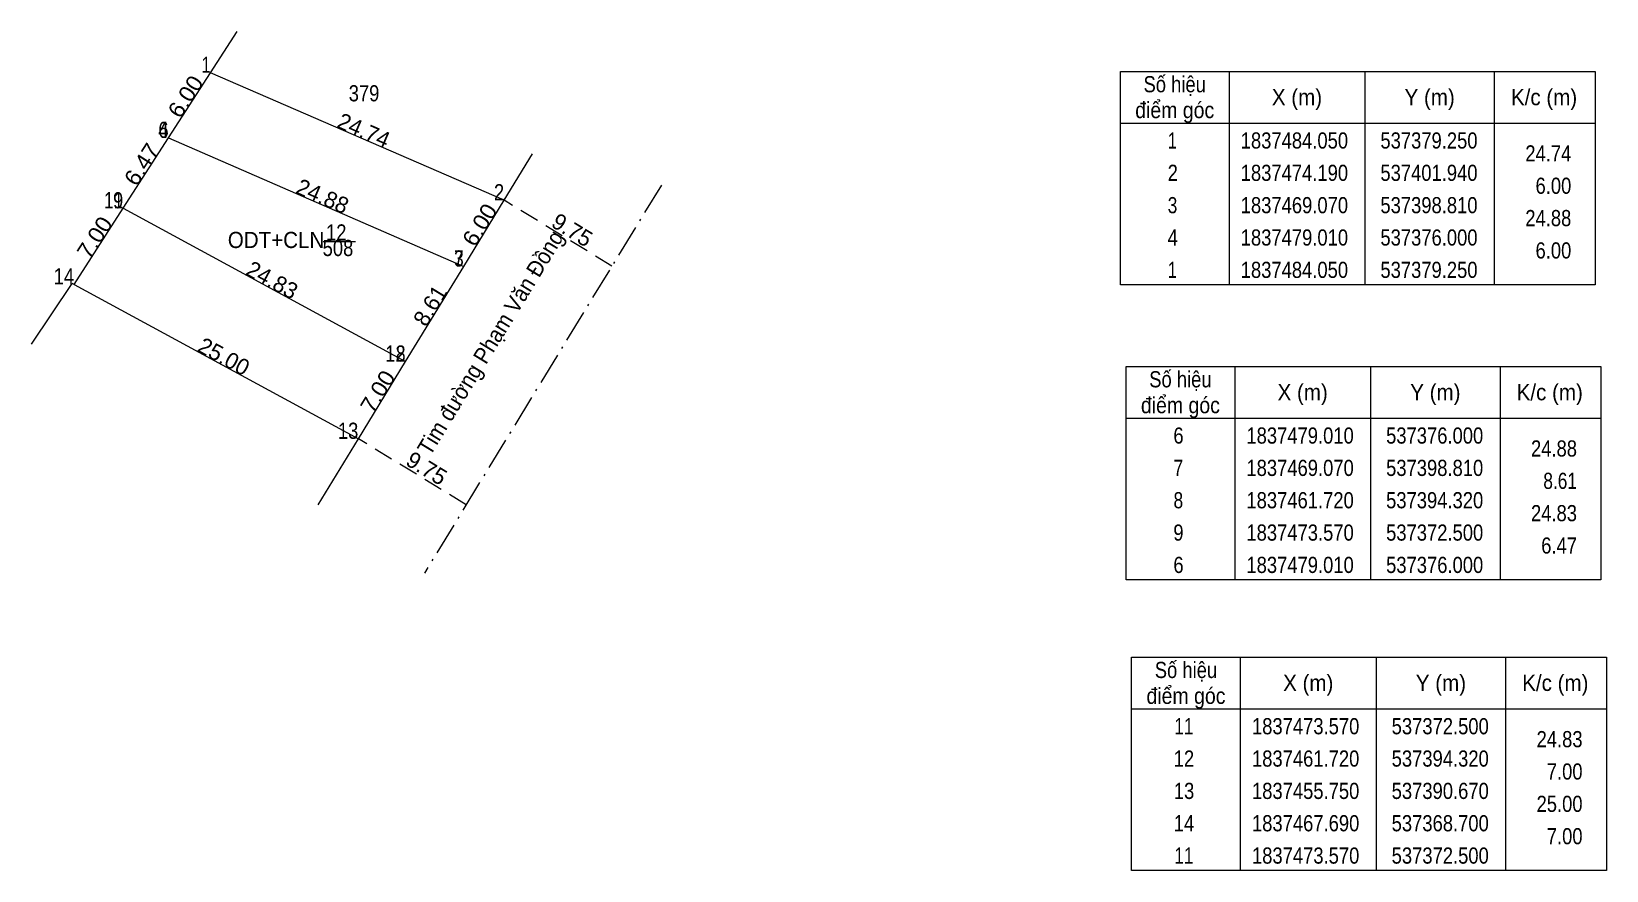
# Model space of a CAD drawing. Header units: metres. Extents: x 536858 to 537487, y 1837422 to 1837552.
# Drawn here: x 537365.4 to 537487.1, y 1837422.4 to 1837487.2 of the extents above; entities that cross this region are included whole.
import ezdxf
from ezdxf.enums import TextEntityAlignment as Align

# ---------------------------------------------------------------- set-up
doc = ezdxf.new("R2010")
doc.units = ezdxf.units.M
doc.header["$LTSCALE"] = 0.5
doc.linetypes.add('DOT_DASHED', pattern=[7.7, 5, -1.2, 0.3, -1.2])
doc.linetypes.add('MEDIUM_DASHED', pattern=[4.5, 3, -1.5])
for name, color, linetype, lineweight in [('17', 7, 'Continuous', 13), ('63', 7, 'Continuous', 13), ('7', 7, 'Continuous', 13)]:
    doc.layers.add(name, color=color, linetype=linetype, lineweight=lineweight)

msp = doc.modelspace()

# ---------------------------------------------------------------- linework, layer by layer
at = {"layer": '17'}
for p, q in [((537376, 1837479.01), (537398.81, 1837469.07)), ((537372.5, 1837473.57), (537394.32, 1837461.72))]:
    msp.add_line(p, q, dxfattribs=at)
at = {"layer": '63'}
for p, q in [((537457.96, 1837484.16), (537457.96, 1837467.66)), ((537468.46, 1837484.16), (537468.46, 1837467.66)), ((537478.46, 1837484.16), (537478.46, 1837467.66)), ((537449.56, 1837480.16), (537486.26, 1837480.16)), ((537458.4, 1837461.35), (537458.4, 1837444.85)), ((537468.9, 1837461.35), (537468.9, 1837444.85)), ((537478.9, 1837461.35), (537478.9, 1837444.85)), ((537450, 1837457.35), (537486.7, 1837457.35)), ((537458.83, 1837438.88), (537458.83, 1837422.38)), ((537469.33, 1837438.88), (537469.33, 1837422.38)), ((537479.33, 1837438.88), (537479.33, 1837422.38)), ((537450.43, 1837434.88), (537487.13, 1837434.88))]:
    msp.add_line(p, q, dxfattribs=at)
for points in [[(537449.56, 1837484.16), (537486.26, 1837484.16), (537486.26, 1837467.66), (537449.56, 1837467.66)], [(537450, 1837461.35), (537486.7, 1837461.35), (537486.7, 1837444.85), (537450, 1837444.85)], [(537450.43, 1837438.88), (537487.13, 1837438.88), (537487.13, 1837422.38), (537450.43, 1837422.38)]]:
    msp.add_lwpolyline(points, close=True, dxfattribs=at)
at = {"layer": '7'}
for p, q in [((537379.25, 1837484.05), (537381.31, 1837487.24)), ((537376, 1837479.01), (537379.25, 1837484.05)), ((537401.94, 1837474.19), (537379.25, 1837484.05)), ((537401.94, 1837474.19), (537404.14, 1837477.79)), ((537398.81, 1837469.07), (537401.94, 1837474.19)), ((537387.94, 1837471.01), (537390.44, 1837471.01)), ((537365.41, 1837463.06), (537368.55, 1837467.77)), ((537368.7, 1837467.69), (537368.55, 1837467.77)), ((537368.7, 1837467.69), (537390.67, 1837455.75)), ((537387.56, 1837450.66), (537390.67, 1837455.75))]:
    msp.add_line(p, q, dxfattribs=at)
at = {"layer": '7', "linetype": 'DOT_DASHED'}
msp.add_line((537414.09, 1837475.37), (537395.77, 1837445.37), dxfattribs=at)
at = {"layer": '7', "linetype": 'MEDIUM_DASHED'}
for p, q in [((537410.27, 1837469.1), (537401.94, 1837474.19)), ((537399, 1837450.66), (537390.67, 1837455.75))]:
    msp.add_line(p, q, dxfattribs=at)
at = {"layer": '7'}
for points in [[(537368.7, 1837467.69), (537372.5, 1837473.57), (537376, 1837479.01)], [(537390.67, 1837455.75), (537394.32, 1837461.72), (537398.81, 1837469.07)]]:
    msp.add_lwpolyline(points, dxfattribs=at)

# ---------------------------------------------------------------- texts
at = {"layer": '63'}
for s, width, p in [(' 1', 0.75, (537379.25, 1837484.05)), (' 4', 0.85, (537376, 1837479.01)), (' 6', 0.85, (537376, 1837479.01)), ('24.74', 0.85, (537484.41, 1837477.19)), (' 2', 0.85, (537401.94, 1837474.19)), ('6.00', 0.85, (537484.41, 1837474.69)), (' 11', 0.8, (537372.5, 1837473.57)), (' 9', 0.85, (537372.5, 1837473.57)), ('24.88', 0.85, (537484.41, 1837472.19)), ('6.00', 0.85, (537484.41, 1837469.69)), (' 3', 0.8, (537398.81, 1837469.07)), (' 7', 0.8, (537398.81, 1837469.07)), (' 14', 0.85, (537368.7, 1837467.69)), (' 12', 0.85, (537394.32, 1837461.72)), (' 8', 0.8, (537394.32, 1837461.72)), (' 13', 0.85, (537390.67, 1837455.75)), ('24.88', 0.85, (537484.85, 1837454.38)), ('8.61', 0.8, (537484.85, 1837451.88)), ('24.83', 0.85, (537484.85, 1837449.38)), ('6.47', 0.85, (537484.85, 1837446.88)), ('24.83', 0.85, (537485.28, 1837431.91)), ('7.00', 0.85, (537485.28, 1837429.41)), ('25.00', 0.85, (537485.28, 1837426.91)), ('7.00', 0.85, (537485.28, 1837424.41))]:
    msp.add_text(s, height=1.25, dxfattribs=dict(at, width=width)).set_placement(p, align=Align.RIGHT)
for s, width, p in [('Số hiệu', 0.85, (537453.76, 1837482.54)), ('X (m)', 0.95, (537463.21, 1837481.54)), ('Y (m)', 0.95, (537473.465, 1837481.54)), ('K/c (m)', 0.95, (537482.305, 1837481.54)), ('điểm góc', 0.9, (537453.76, 1837480.54)), (' 1', 0.75, (537453.41, 1837478.19)), ('1837484.050', 0.85, (537463.01, 1837478.19)), ('537379.250', 0.85, (537473.41, 1837478.19)), (' 2', 0.85, (537453.415, 1837475.69)), ('1837474.190', 0.85, (537463.01, 1837475.69)), ('537401.940', 0.85, (537473.41, 1837475.69)), (' 3', 0.8, (537453.405, 1837473.19)), ('1837469.070', 0.85, (537463.01, 1837473.19)), ('537398.810', 0.85, (537473.41, 1837473.19)), (' 4', 0.85, (537453.41, 1837470.69)), ('1837479.010', 0.85, (537463.01, 1837470.69)), ('537376.000', 0.85, (537473.41, 1837470.69)), (' 1', 0.75, (537453.41, 1837468.19)), ('1837484.050', 0.85, (537463.01, 1837468.19)), ('537379.250', 0.85, (537473.41, 1837468.19)), ('Số hiệu', 0.85, (537454.2, 1837459.73)), ('X (m)', 0.95, (537463.65, 1837458.73)), ('Y (m)', 0.95, (537473.905, 1837458.73)), ('K/c (m)', 0.95, (537482.745, 1837458.73)), ('điểm góc', 0.9, (537454.2, 1837457.73)), (' 6', 0.85, (537453.855, 1837455.38)), ('1837479.010', 0.85, (537463.45, 1837455.38)), ('537376.000', 0.85, (537473.85, 1837455.38)), (' 7', 0.8, (537453.855, 1837452.88)), ('1837469.070', 0.85, (537463.45, 1837452.88)), ('537398.810', 0.85, (537473.85, 1837452.88)), (' 8', 0.8, (537453.855, 1837450.38)), ('1837461.720', 0.85, (537463.45, 1837450.38)), ('537394.320', 0.85, (537473.85, 1837450.38)), (' 9', 0.85, (537453.85, 1837447.88)), ('1837473.570', 0.85, (537463.45, 1837447.88)), ('537372.500', 0.85, (537473.85, 1837447.88)), (' 6', 0.85, (537453.855, 1837445.38)), ('1837479.010', 0.85, (537463.45, 1837445.38)), ('537376.000', 0.85, (537473.85, 1837445.38)), ('Số hiệu', 0.85, (537454.63, 1837437.26)), ('điểm góc', 0.9, (537454.63, 1837435.26)), ('X (m)', 0.95, (537464.08, 1837436.26)), ('Y (m)', 0.95, (537474.335, 1837436.26)), ('K/c (m)', 0.95, (537483.175, 1837436.26)), (' 11', 0.8, (537454.28, 1837432.91)), ('1837473.570', 0.85, (537463.88, 1837432.91)), ('537372.500', 0.85, (537474.28, 1837432.91)), (' 12', 0.85, (537454.275, 1837430.41)), ('1837461.720', 0.85, (537463.88, 1837430.41)), ('537394.320', 0.85, (537474.28, 1837430.41)), (' 13', 0.85, (537454.285, 1837427.91)), ('1837455.750', 0.85, (537463.88, 1837427.91)), ('537390.670', 0.85, (537474.28, 1837427.91)), (' 14', 0.85, (537454.28, 1837425.41)), ('1837467.690', 0.85, (537463.88, 1837425.41)), ('537368.700', 0.85, (537474.28, 1837425.41)), (' 11', 0.8, (537454.28, 1837422.91)), ('1837473.570', 0.85, (537463.88, 1837422.91)), ('537372.500', 0.85, (537474.28, 1837422.91))]:
    msp.add_text(s, height=1.25, dxfattribs=dict(at, width=width)).set_placement(p, align=Align.CENTER)
at = {"layer": '63', "width": 1.05}
for s, rotation, p in [('6.00', 57.184, (537377.841, 1837481.8713)), ('6.47', 57.243, (537374.463, 1837476.6268)), ('6.00', 58.561, (537400.5847, 1837471.969)), ('7.00', 57.127, (537370.8228, 1837470.9708)), ('7.00', 58.559, (537392.7048, 1837459.079))]:
    msp.add_text(s, height=1.25, rotation=rotation, dxfattribs=at).set_placement(p, align=Align.CENTER)
at = {"layer": '63'}
for s, rotation, p in [('24.74', 336.513, (537390.8409, 1837479.0196)), ('24.88', 336.454, (537387.6553, 1837473.9341)), ('24.88', 336.454, (537387.6553, 1837473.9341)), ('24.83', 331.495, (537383.7117, 1837467.4789)), ('24.83', 331.495, (537383.7117, 1837467.4789)), ('8.61', 58.58, (537396.7544, 1837465.7242)), ('25.00', 331.477, (537379.9816, 1837461.562))]:
    msp.add_text(s, height=1.25, rotation=rotation, dxfattribs=at).set_placement(p, align=Align.CENTER)
at = {"layer": '7'}
for s, width, p in [('379', 0.85, (537391.11, 1837481.84)), ('ODT+CLN', 0.95, (537384.31, 1837470.5)), ('12', 0.85, (537388.96, 1837471.08)), ('508', 0.85, (537389.095, 1837469.88))]:
    msp.add_text(s, height=1.25, dxfattribs=dict(at, width=width)).set_placement(p, align=Align.CENTER)
for p in [(537406.8741, 1837471.3609), (537395.6241, 1837452.9409)]:
    msp.add_text('9.75', height=1.25, rotation=328.573, dxfattribs=at).set_placement(p, align=Align.CENTER)
at = {"layer": '7', "width": 0.95}
msp.add_text('Tim đường Phạm Văn Đồng', height=1.25, rotation=58.583, dxfattribs=at).set_placement((537401.416, 1837462.8692), align=Align.CENTER)

doc.saveas('drawing.dxf')
